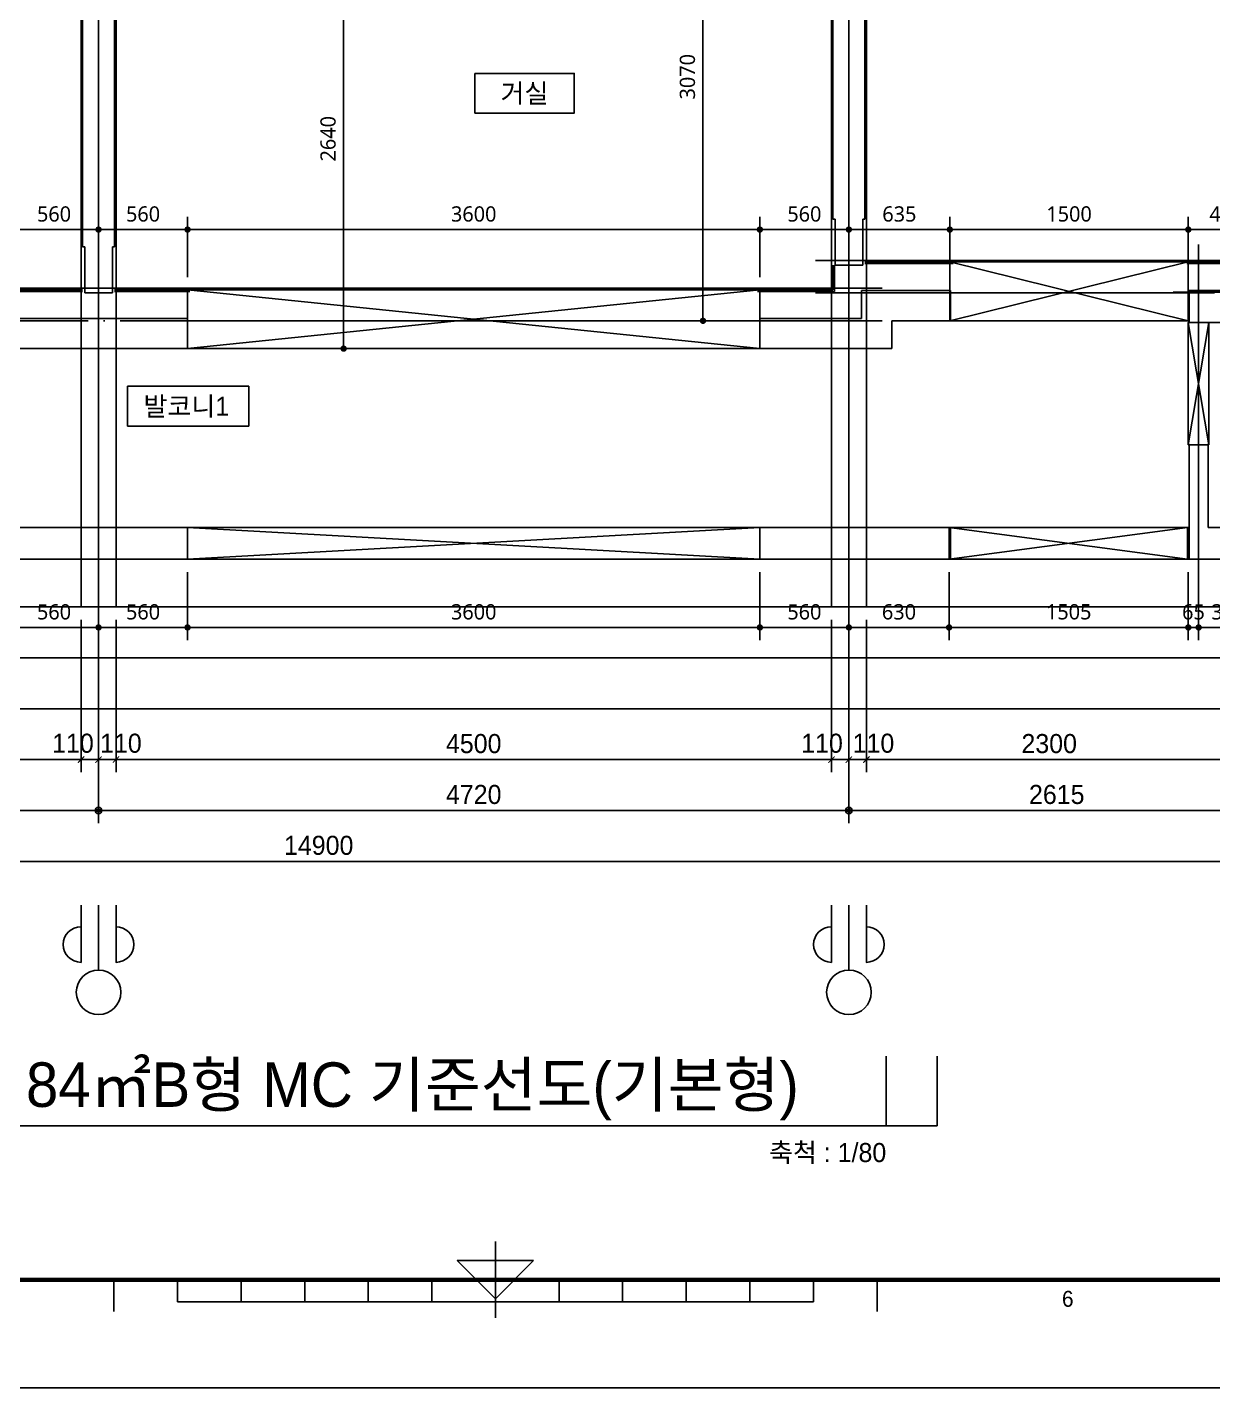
# Model space of a CAD drawing. Header units: millimetres. Extents: x 0 to 92204, y -190080 to 23760.
# Drawn here: x 13895 to 21352, y -71280 to -62722 of the extents above; entities that cross this region are included whole.
import ezdxf
from ezdxf.enums import TextEntityAlignment as Align

# ---------------------------------------------------------------- set-up
doc = ezdxf.new("R2010")
doc.units = ezdxf.units.MM
doc.header["$LTSCALE"] = 100
doc.linetypes.add('AUDIT_D_220706163347-0', pattern=[0])
doc.linetypes.add('CEN', pattern=[62, 60, -1, 0, -1])
doc.layers.get('defpoints').update_dxf_attribs({"color": 139})
for name, color, linetype in [('A-치수', 7, 'AUDIT_D_220706163347-0'), ('AA-BORD-FORM', 7, 'Continuous'), ('AA-BORD-TEXT', 3, 'Continuous'), ('AA-XXXX-DIMS', 7, 'Continuous'), ('AA-XXXX-SYMB', 7, 'Continuous'), ('AA-XXXX-TEXT', 3, 'Continuous'), ('CEN_CON', 1, 'CEN'), ('CEN_WALL', 12, 'CEN'), ('CONC', 2, 'Continuous'), ('DIM', 7, 'AUDIT_D_220706163347-0'), ('ELE3_CON', 7, 'Continuous'), ('MC', 135, 'Continuous'), ('WAL', 3, 'Continuous'), ('WAL_DRY', 7, 'Continuous'), ('실명', 3, 'AUDIT_D_220706163347-0'), ('실명박스', 7, 'AUDIT_D_220706163347-0'), ('창호-open', 4, 'Continuous')]:
    doc.layers.add(name, color=color, linetype=linetype)
doc.layers.add('Defpoint', color=135, linetype='Continuous', plot=False)
doc.styles.add('HAUD01', font='Dotum.ttf')
doc.styles.add('맑은 고딕', font='malgun.ttf')
doc.styles.add('맑은고딕', font='malgun.ttf', dxfattribs={"width": 0.9})
doc.dimstyles.new('DIM_40', dxfattribs={"dimscale": 40, "dimtxt": 3, "dimasz": 1, "dimexe": 2, "dimexo": 2, "dimgap": 1, "dimtad": 1, "dimdec": 0, "dimzin": 0, "dimdsep": 46, "dimtxsty": '맑은고딕', "dimblk1": 'DIMDOT', "dimblk2": 'DIMDOT', "dimsah": 1, "dimcen": 0.09, "dimdle": 2, "dimclrd": 7, "dimclre": 7, "dimclrt": 3, "dimadec": 0, "dimazin": 0, "dimtfac": 1, "dimtdec": 0, "dimtix": 1, "dimtmove": 2, "dimatfit": 3, "dimldrblk": 'DIMDOT', "dimfxl": 2, "dimtolj": 1, "dimtzin": 0, "dimarcsym": 0})
doc.dimstyles.new('MCDIM_40', dxfattribs={"dimscale": 40, "dimtxt": 3, "dimasz": 1, "dimexe": 2, "dimexo": 2, "dimgap": 1, "dimtad": 1, "dimdec": 0, "dimzin": 0, "dimdsep": 46, "dimtxsty": '맑은고딕', "dimblk1": 'ARCHTICK', "dimblk2": 'ARCHTICK', "dimsah": 1, "dimcen": 0.09, "dimdle": 2, "dimclrd": 7, "dimclre": 7, "dimclrt": 3, "dimadec": 0, "dimazin": 0, "dimtfac": 1, "dimtdec": 0, "dimtix": 1, "dimtmove": 2, "dimatfit": 3, "dimldrblk": 'ARCHTICK', "dimfxl": 1, "dimtolj": 1, "dimtzin": 0, "dimarcsym": 0})
doc.dimstyles.new('NDIM40-in', dxfattribs={"dimscale": 40, "dimtxt": 2.4, "dimasz": 1, "dimexe": 2, "dimexo": 2, "dimgap": 1.2, "dimtad": 1, "dimdec": 0, "dimrnd": 0.25, "dimzin": 0, "dimdsep": 46, "dimtxsty": '맑은 고딕', "dimblk": 'DOT', "dimcen": 5, "dimclrd": 256, "dimclre": 256, "dimclrt": 3, "dimadec": 0, "dimazin": 0, "dimtfac": 1, "dimtdec": 0, "dimtix": 1, "dimtmove": 2, "dimatfit": 1, "dimldrblk": 'DIMDOT', "dimfxl": 0, "dimtolj": 1, "dimtzin": 0, "dimarcsym": 0})

# ---------------------------------------------------------------- blocks, each defined once
blk = doc.blocks.new('U-84B(기본)', base_point=(204212.1, -50484.6))
at = {"layer": 'CEN_CON'}
for p, q in [((214997.1, -50784.6), (214997.1, -41656.2)), ((210277.1, -50784.6), (210277.1, -46359.6)), ((217037.1, -48804.6), (219712.1, -48804.6)), ((204212.1, -50484.6), (219712.1, -50484.6))]:
    blk.add_line(p, q, dxfattribs=at)
at = {"layer": 'CEN_WALL'}
for p, q in [((217197.1, -48504.6), (217197.1, -50784.6)), ((214787.1, -48809.6), (217297.1, -48809.6)), ((204212.1, -48984.6), (215207.1, -48984.6))]:
    blk.add_line(p, q, dxfattribs=at)
at = {"layer": 'CONC'}
for p, q in [((214897.1, -48344.6), (214897.1, -45944.6)), ((215097.1, -48344.6), (215097.1, -45944.6)), ((210177.1, -48519.6), (210177.1, -46469.6)), ((210377.1, -48519.6), (210377.1, -46469.6)), ((214910.1, -48344.6), (214897.1, -48344.6)), ((214910.1, -48344.6), (214910.1, -48634.6)), ((215084.1, -48344.6), (215084.1, -48634.6)), ((215084.1, -48344.6), (215097.1, -48344.6)), ((210190.1, -48519.6), (210177.1, -48519.6)), ((210190.1, -48519.6), (210190.1, -48809.6)), ((210364.1, -48519.6), (210364.1, -48809.6)), ((210364.1, -48519.6), (210377.1, -48519.6)), ((215084.1, -48634.6), (214910.1, -48634.6)), ((210364.1, -48809.6), (210190.1, -48809.6)), ((217137.1, -48794.6), (218912.1, -48794.6)), ((217137.1, -48794.6), (217137.1, -48994.6)), ((217137.1, -48994.6), (218912.1, -48994.6)), ((217137.1, -49764.6), (217137.1, -50484.6)), ((217257.1, -49764.6), (217137.1, -49764.6)), ((217257.1, -49764.6), (217257.1, -50284.6)), ((209717.1, -50284.6), (210837.1, -50284.6)), ((210837.1, -50284.6), (210837.1, -50484.6)), ((214437.1, -50284.6), (215637.1, -50284.6)), ((214437.1, -50284.6), (214437.1, -50484.6)), ((215637.1, -50284.6), (215637.1, -50484.6)), ((217257.1, -50284.6), (217572.1, -50284.6)), ((209717.1, -50484.6), (210837.1, -50484.6)), ((214437.1, -50484.6), (215637.1, -50484.6)), ((217137.1, -50484.6), (217572.1, -50484.6))]:
    blk.add_line(p, q, dxfattribs=at)
at = {"layer": 'ELE3_CON'}
for p, q in [((214437.1, -50284.6), (210837.1, -50284.6)), ((215637.1, -50284.6), (217137.1, -50284.6))]:
    blk.add_line(p, q, dxfattribs=at)
at = {"layer": 'MC'}
for p, q in [((214887.1, -50784.6), (214887.1, -44684.6)), ((215107.1, -50784.6), (215107.1, -44684.6)), ((210167.1, -50784.6), (210167.1, -46359.6)), ((210387.1, -50784.6), (210387.1, -46359.6)), ((214787.1, -48604.6), (219712.1, -48604.6)), ((204212.1, -48779.6), (215207.1, -48779.6))]:
    blk.add_line(p, q, dxfattribs=at)
at = {"layer": 'WAL'}
for p, q in [((215077.1, -48794.6), (215637.1, -48794.6)), ((215077.1, -48969.6), (215077.1, -48794.6)), ((215637.1, -48794.6), (215637.1, -48984.6)), ((209717.1, -48969.6), (210837.1, -48969.6)), ((210837.1, -48969.6), (210837.1, -49159.6)), ((214437.1, -48969.6), (215077.1, -48969.6)), ((214437.1, -48969.6), (214437.1, -49159.6)), ((215267.1, -48984.6), (215637.1, -48984.6)), ((215267.1, -49159.6), (215267.1, -48984.6)), ((209717.1, -49159.6), (210837.1, -49159.6)), ((214437.1, -49159.6), (215267.1, -49159.6))]:
    blk.add_line(p, q, dxfattribs=at)
at = {"layer": 'WAL_DRY'}
for p, q in [((214897.1, -48789.6), (214897.1, -48634.6)), ((214907.1, -48799.6), (214907.1, -48634.6)), ((215097.1, -48614.6), (215652.1, -48614.6)), ((215097.1, -48624.6), (215652.1, -48624.6)), ((217122.1, -48614.6), (217417.1, -48614.6)), ((217122.1, -48624.6), (217427.1, -48624.6)), ((209702.1, -48789.6), (210177.1, -48789.6)), ((209702.1, -48799.6), (210177.1, -48799.6)), ((210377.1, -48789.6), (210852.1, -48789.6)), ((210377.1, -48799.6), (210852.1, -48799.6)), ((214422.1, -48789.6), (214897.1, -48789.6)), ((214422.1, -48799.6), (214907.1, -48799.6))]:
    blk.add_line(p, q, dxfattribs=at)
blk = doc.blocks.new('중심')
at = {"layer": 'DIM'}
blk.add_line((-350, 0), (0, 0), dxfattribs=at)
blk.add_circle((-470, 0), 120, dxfattribs=at)
blk = doc.blocks.new('DIMDOT')
at = {"layer": 'AA-XXXX-DIMS'}
for p, q in [((-1.5, 0), (1.5, 0)), ((0, -1.5), (0, 1.5))]:
    blk.add_line(p, q, dxfattribs=at)
for radius in [0.5, 0.25]:
    blk.add_circle((0, 0), radius, dxfattribs=at)
blk = doc.blocks.new('*D2776')
at = {"layer": 'defpoints', "color": 0, "transparency": 16777216}
for p in [(8278.2, -90129), (23178.2, -90129), (23178.2, -91729)]:
    blk.add_point(p, dxfattribs=at)
at = {"layer": 'DIM', "color": 7, "lineweight": -2, "transparency": 16777216}
for p, q in [((8278.2, -90209), (8278.2, -91809)), ((23178.2, -90209), (23178.2, -91809)), ((8318.2, -91729), (23138.2, -91729))]:
    blk.add_line(p, q, dxfattribs=at)
at = {"layer": 'DIM', "color": 7, "lineweight": -2, "transparency": 16777216, "xscale": 40, "yscale": 40, "zscale": 40, "rotation": 180}
blk.add_blockref('DIMDOT', (8278.2, -91729), dxfattribs=at)
at = {"layer": 'DIM', "color": 7, "lineweight": -2, "transparency": 16777216, "xscale": 40, "yscale": 40, "zscale": 40}
blk.add_blockref('DIMDOT', (23178.2, -91729), dxfattribs=at)
at = {"layer": 'DIM', "color": 3, "transparency": 16777216, "insert": (15728.2, -91628.9), "char_height": 120, "attachment_point": 5, "style": 'HAUD01'}
blk.add_mtext('\\A1;14900', dxfattribs=at)
blk = doc.blocks.new('*D2778')
at = {"layer": 'defpoints', "color": 0, "transparency": 16777216}
for p in [(11473.2, -90129), (14343.2, -90129), (14343.2, -91409)]:
    blk.add_point(p, dxfattribs=at)
at = {"layer": 'DIM', "color": 7, "lineweight": -2, "transparency": 16777216}
for p, q in [((11473.2, -90209), (11473.2, -91489)), ((14343.2, -90209), (14343.2, -91489)), ((11513.2, -91409), (14303.2, -91409))]:
    blk.add_line(p, q, dxfattribs=at)
at = {"layer": 'DIM', "color": 7, "lineweight": -2, "transparency": 16777216, "xscale": 40, "yscale": 40, "zscale": 40, "rotation": 180}
blk.add_blockref('DIMDOT', (11473.2, -91409), dxfattribs=at)
at = {"layer": 'DIM', "color": 7, "lineweight": -2, "transparency": 16777216, "xscale": 40, "yscale": 40, "zscale": 40}
blk.add_blockref('DIMDOT', (14343.2, -91409), dxfattribs=at)
at = {"layer": 'DIM', "color": 3, "transparency": 16777216, "insert": (12908.2, -91308.9), "char_height": 120, "attachment_point": 5, "style": 'HAUD01'}
blk.add_mtext('\\A1;2870', dxfattribs=at)
blk = doc.blocks.new('*D2779')
at = {"layer": 'defpoints', "color": 0, "transparency": 16777216}
for p in [(14343.2, -90129), (19063.2, -90129), (19063.2, -91409)]:
    blk.add_point(p, dxfattribs=at)
at = {"layer": 'DIM', "color": 7, "lineweight": -2, "transparency": 16777216}
for p, q in [((14343.2, -90209), (14343.2, -91489)), ((19063.2, -90209), (19063.2, -91489)), ((14383.2, -91409), (19023.2, -91409))]:
    blk.add_line(p, q, dxfattribs=at)
at = {"layer": 'DIM', "color": 7, "lineweight": -2, "transparency": 16777216, "xscale": 40, "yscale": 40, "zscale": 40, "rotation": 180}
blk.add_blockref('DIMDOT', (14343.2, -91409), dxfattribs=at)
at = {"layer": 'DIM', "color": 7, "lineweight": -2, "transparency": 16777216, "xscale": 40, "yscale": 40, "zscale": 40}
blk.add_blockref('DIMDOT', (19063.2, -91409), dxfattribs=at)
at = {"layer": 'DIM', "color": 3, "transparency": 16777216, "insert": (16703.2, -91308.9), "char_height": 120, "attachment_point": 5, "style": 'HAUD01'}
blk.add_mtext('\\A1;4720', dxfattribs=at)
blk = doc.blocks.new('*D2780')
at = {"layer": 'defpoints', "color": 0, "transparency": 16777216}
for p in [(19063.2, -90129), (21678.2, -90129), (21678.2, -91409)]:
    blk.add_point(p, dxfattribs=at)
at = {"layer": 'DIM', "color": 7, "lineweight": -2, "transparency": 16777216}
for p, q in [((19063.2, -90209), (19063.2, -91489)), ((21678.2, -90209), (21678.2, -91489)), ((19103.2, -91409), (21638.2, -91409))]:
    blk.add_line(p, q, dxfattribs=at)
at = {"layer": 'DIM', "color": 7, "lineweight": -2, "transparency": 16777216, "xscale": 40, "yscale": 40, "zscale": 40, "rotation": 180}
blk.add_blockref('DIMDOT', (19063.2, -91409), dxfattribs=at)
at = {"layer": 'DIM', "color": 7, "lineweight": -2, "transparency": 16777216, "xscale": 40, "yscale": 40, "zscale": 40}
blk.add_blockref('DIMDOT', (21678.2, -91409), dxfattribs=at)
at = {"layer": 'DIM', "color": 3, "transparency": 16777216, "insert": (20370.7, -91308.9), "char_height": 120, "attachment_point": 5, "style": 'HAUD01'}
blk.add_mtext('\\A1;2615', dxfattribs=at)
blk = doc.blocks.new('_ArchTick')
at = {"color": 0, "linetype": 'ByBlock', "const_width": 0.15}
blk.add_lwpolyline([(-0.5, -0.5), (0.5, 0.5)], dxfattribs=at)
blk = doc.blocks.new('*D2785')
at = {"layer": 'defpoints', "color": 0, "transparency": 16777216}
for p in [(11533.2, -90129), (14233.2, -90129), (14233.2, -91089)]:
    blk.add_point(p, dxfattribs=at)
at = {"layer": 'DIM', "color": 7, "lineweight": -2, "transparency": 16777216}
for p, q in [((11533.2, -90209), (11533.2, -91169)), ((14233.2, -90209), (14233.2, -91169)), ((11453.2, -91089), (14313.2, -91089))]:
    blk.add_line(p, q, dxfattribs=at)
at = {"layer": 'DIM', "color": 7, "lineweight": -2, "transparency": 16777216, "xscale": 40, "yscale": 40, "zscale": 40, "rotation": 180}
blk.add_blockref('_ArchTick', (11533.2, -91089), dxfattribs=at)
at = {"layer": 'DIM', "color": 7, "lineweight": -2, "transparency": 16777216, "xscale": 40, "yscale": 40, "zscale": 40}
blk.add_blockref('_ArchTick', (14233.2, -91089), dxfattribs=at)
at = {"layer": 'DIM', "color": 3, "transparency": 16777216, "insert": (12883.2, -90988.9), "char_height": 120, "attachment_point": 5, "style": 'HAUD01'}
blk.add_mtext('\\A1;2700', dxfattribs=at)
blk = doc.blocks.new('*D2786')
at = {"layer": 'defpoints', "color": 0, "transparency": 16777216}
for p in [(14233.2, -90129), (14343.2, -90129), (14343.2, -91089)]:
    blk.add_point(p, dxfattribs=at)
at = {"layer": 'DIM', "color": 7, "lineweight": -2, "transparency": 16777216}
for p, q in [((14233.2, -90209), (14233.2, -91169)), ((14343.2, -90209), (14343.2, -91169)), ((14153.2, -91089), (14423.2, -91089))]:
    blk.add_line(p, q, dxfattribs=at)
at = {"layer": 'DIM', "color": 7, "lineweight": -2, "transparency": 16777216, "xscale": 40, "yscale": 40, "zscale": 40, "rotation": 180}
blk.add_blockref('_ArchTick', (14233.2, -91089), dxfattribs=at)
at = {"layer": 'DIM', "color": 7, "lineweight": -2, "transparency": 16777216, "xscale": 40, "yscale": 40, "zscale": 40}
blk.add_blockref('_ArchTick', (14343.2, -91089), dxfattribs=at)
at = {"layer": 'DIM', "color": 3, "transparency": 16777216, "insert": (14182.3, -90986.7), "char_height": 120, "attachment_point": 5, "style": 'HAUD01'}
blk.add_mtext('\\A1;110', dxfattribs=at)
blk = doc.blocks.new('*D2787')
at = {"layer": 'defpoints', "color": 0, "transparency": 16777216}
for p in [(14343.2, -90129), (14453.2, -90129), (14453.2, -91089)]:
    blk.add_point(p, dxfattribs=at)
at = {"layer": 'DIM', "color": 7, "lineweight": -2, "transparency": 16777216}
for p, q in [((14343.2, -90209), (14343.2, -91169)), ((14453.2, -90209), (14453.2, -91169)), ((14263.2, -91089), (14533.2, -91089))]:
    blk.add_line(p, q, dxfattribs=at)
at = {"layer": 'DIM', "color": 7, "lineweight": -2, "transparency": 16777216, "xscale": 40, "yscale": 40, "zscale": 40, "rotation": 180}
blk.add_blockref('_ArchTick', (14343.2, -91089), dxfattribs=at)
at = {"layer": 'DIM', "color": 7, "lineweight": -2, "transparency": 16777216, "xscale": 40, "yscale": 40, "zscale": 40}
blk.add_blockref('_ArchTick', (14453.2, -91089), dxfattribs=at)
at = {"layer": 'DIM', "color": 3, "transparency": 16777216, "insert": (14483.9, -90986.7), "char_height": 120, "attachment_point": 5, "style": 'HAUD01'}
blk.add_mtext('\\A1;110', dxfattribs=at)
blk = doc.blocks.new('*D2788')
at = {"layer": 'defpoints', "color": 0, "transparency": 16777216}
for p in [(14453.2, -90129), (18953.2, -90129), (18953.2, -91089)]:
    blk.add_point(p, dxfattribs=at)
at = {"layer": 'DIM', "color": 7, "lineweight": -2, "transparency": 16777216}
for p, q in [((14453.2, -90209), (14453.2, -91169)), ((18953.2, -90209), (18953.2, -91169)), ((14373.2, -91089), (19033.2, -91089))]:
    blk.add_line(p, q, dxfattribs=at)
at = {"layer": 'DIM', "color": 7, "lineweight": -2, "transparency": 16777216, "xscale": 40, "yscale": 40, "zscale": 40, "rotation": 180}
blk.add_blockref('_ArchTick', (14453.2, -91089), dxfattribs=at)
at = {"layer": 'DIM', "color": 7, "lineweight": -2, "transparency": 16777216, "xscale": 40, "yscale": 40, "zscale": 40}
blk.add_blockref('_ArchTick', (18953.2, -91089), dxfattribs=at)
at = {"layer": 'DIM', "color": 3, "transparency": 16777216, "insert": (16703.2, -90988.9), "char_height": 120, "attachment_point": 5, "style": 'HAUD01'}
blk.add_mtext('\\A1;4500', dxfattribs=at)
blk = doc.blocks.new('*D2789')
at = {"layer": 'defpoints', "color": 0, "transparency": 16777216}
for p in [(18953.2, -90129), (19063.2, -90129), (19063.2, -91089)]:
    blk.add_point(p, dxfattribs=at)
at = {"layer": 'DIM', "color": 7, "lineweight": -2, "transparency": 16777216}
for p, q in [((18953.2, -90209), (18953.2, -91169)), ((19063.2, -90209), (19063.2, -91169)), ((18873.2, -91089), (19143.2, -91089))]:
    blk.add_line(p, q, dxfattribs=at)
at = {"layer": 'DIM', "color": 7, "lineweight": -2, "transparency": 16777216, "xscale": 40, "yscale": 40, "zscale": 40, "rotation": 180}
blk.add_blockref('_ArchTick', (18953.2, -91089), dxfattribs=at)
at = {"layer": 'DIM', "color": 7, "lineweight": -2, "transparency": 16777216, "xscale": 40, "yscale": 40, "zscale": 40}
blk.add_blockref('_ArchTick', (19063.2, -91089), dxfattribs=at)
at = {"layer": 'DIM', "color": 3, "transparency": 16777216, "insert": (18894.2, -90986.7), "char_height": 120, "attachment_point": 5, "style": 'HAUD01'}
blk.add_mtext('\\A1;110', dxfattribs=at)
blk = doc.blocks.new('*D2790')
at = {"layer": 'defpoints', "color": 0, "transparency": 16777216}
for p in [(19063.2, -90129), (19173.2, -90129), (19173.2, -91089)]:
    blk.add_point(p, dxfattribs=at)
at = {"layer": 'DIM', "color": 7, "lineweight": -2, "transparency": 16777216}
for p, q in [((19063.2, -90209), (19063.2, -91169)), ((19173.2, -90209), (19173.2, -91169)), ((18983.2, -91089), (19253.2, -91089))]:
    blk.add_line(p, q, dxfattribs=at)
at = {"layer": 'DIM', "color": 7, "lineweight": -2, "transparency": 16777216, "xscale": 40, "yscale": 40, "zscale": 40, "rotation": 180}
blk.add_blockref('_ArchTick', (19063.2, -91089), dxfattribs=at)
at = {"layer": 'DIM', "color": 7, "lineweight": -2, "transparency": 16777216, "xscale": 40, "yscale": 40, "zscale": 40}
blk.add_blockref('_ArchTick', (19173.2, -91089), dxfattribs=at)
at = {"layer": 'DIM', "color": 3, "transparency": 16777216, "insert": (19217.7, -90986.7), "char_height": 120, "attachment_point": 5, "style": 'HAUD01'}
blk.add_mtext('\\A1;110', dxfattribs=at)
blk = doc.blocks.new('*D2791')
at = {"layer": 'defpoints', "color": 0, "transparency": 16777216}
for p in [(19173.2, -90129), (21473.2, -90129), (21473.2, -91089)]:
    blk.add_point(p, dxfattribs=at)
at = {"layer": 'DIM', "color": 7, "lineweight": -2, "transparency": 16777216}
for p, q in [((19173.2, -90209), (19173.2, -91169)), ((21473.2, -90209), (21473.2, -91169)), ((19093.2, -91089), (21553.2, -91089))]:
    blk.add_line(p, q, dxfattribs=at)
at = {"layer": 'DIM', "color": 7, "lineweight": -2, "transparency": 16777216, "xscale": 40, "yscale": 40, "zscale": 40, "rotation": 180}
blk.add_blockref('_ArchTick', (19173.2, -91089), dxfattribs=at)
at = {"layer": 'DIM', "color": 7, "lineweight": -2, "transparency": 16777216, "xscale": 40, "yscale": 40, "zscale": 40}
blk.add_blockref('_ArchTick', (21473.2, -91089), dxfattribs=at)
at = {"layer": 'DIM', "color": 3, "transparency": 16777216, "insert": (20323.2, -90988.9), "char_height": 120, "attachment_point": 5, "style": 'HAUD01'}
blk.add_mtext('\\A1;2300', dxfattribs=at)
blk = doc.blocks.new('XR-FORM 청주월명')
at = {"layer": 'AA-BORD-FORM', "color": 2}
for p, q in [((421, 23), (421, 11)), ((361, 17), (361, 12)), ((371, 17), (371, 13.5)), ((381, 17), (381, 13.5)), ((391, 17), (391, 13.5)), ((401, 17), (401, 13.5)), ((411, 17), (411, 13.5)), ((431, 17), (431, 13.5)), ((441, 17), (441, 13.5)), ((451, 17), (451, 13.5)), ((461, 17), (461, 13.5)), ((471, 17), (471, 13.5)), ((481, 17), (481, 12)), ((371, 13.5), (471, 13.5))]:
    blk.add_line(p, q, dxfattribs=at)
at = {"layer": 'AA-BORD-FORM', "color": 1}
blk.add_lwpolyline([(0, 0), (841, 0), (841, 594), (0, 594)], close=True, dxfattribs=at)
at = {"layer": 'AA-BORD-FORM', "color": 2, "const_width": 0.682}
blk.add_lwpolyline([(21, 17), (21, 577), (821, 577), (821, 17)], close=True, dxfattribs=at)
at = {"layer": 'AA-BORD-FORM', "color": 2}
blk.add_lwpolyline([(427, 20), (421, 14), (415, 20)], close=True, dxfattribs=at)
at = {"layer": 'AA-BORD-TEXT', "color": 7, "style": 'HAUD01'}
blk.add_text('6', height=2.5, dxfattribs=at).set_placement((511, 13.99), align=Align.MIDDLE_CENTER)
blk = doc.blocks.new('_Dot')
at = {"color": 0, "linetype": 'ByBlock', "lineweight": -2}
blk.add_line((-0.5, 0), (-1, 0), dxfattribs=at)
at = {"color": 0, "linetype": 'ByBlock', "const_width": 0.5}
blk.add_lwpolyline([(-0.25, 0, 1), (0.25, 0, 1)], format="xyb", close=True, dxfattribs=at)
blk = doc.blocks.new('*D628')
at = {"layer": 'defpoints', "color": 0, "transparency": 16777216}
for p in [(13783.2, -66069), (14343.2, -66069), (14343.2, -66497.8)]:
    blk.add_point(p, dxfattribs=at)
at = {"layer": 'DIM', "lineweight": -2, "transparency": 16777216}
for p, q in [((13783.2, -66149), (13783.2, -66577.8)), ((14343.2, -66149), (14343.2, -66577.8)), ((13823.2, -66497.8), (14303.2, -66497.8))]:
    blk.add_line(p, q, dxfattribs=at)
at = {"layer": 'DIM', "lineweight": -2, "transparency": 16777216, "xscale": 40, "yscale": 40, "zscale": 40, "rotation": 180}
blk.add_blockref('_Dot', (13783.2, -66497.8), dxfattribs=at)
at = {"layer": 'DIM', "lineweight": -2, "transparency": 16777216, "xscale": 40, "yscale": 40, "zscale": 40}
blk.add_blockref('_Dot', (14343.2, -66497.8), dxfattribs=at)
at = {"layer": 'DIM', "color": 3, "transparency": 16777216, "insert": (14063.2, -66400.2), "char_height": 96, "attachment_point": 5, "style": '맑은 고딕'}
blk.add_mtext('\\A1;560', dxfattribs=at)
blk = doc.blocks.new('*D629')
at = {"layer": 'defpoints', "color": 0, "transparency": 16777216}
for p in [(14343.2, -66069), (14903.2, -66069), (14903.2, -66497.8)]:
    blk.add_point(p, dxfattribs=at)
at = {"layer": 'DIM', "lineweight": -2, "transparency": 16777216}
for p, q in [((14343.2, -66149), (14343.2, -66577.8)), ((14903.2, -66149), (14903.2, -66577.8)), ((14383.2, -66497.8), (14863.2, -66497.8))]:
    blk.add_line(p, q, dxfattribs=at)
at = {"layer": 'DIM', "lineweight": -2, "transparency": 16777216, "xscale": 40, "yscale": 40, "zscale": 40, "rotation": 180}
blk.add_blockref('_Dot', (14343.2, -66497.8), dxfattribs=at)
at = {"layer": 'DIM', "lineweight": -2, "transparency": 16777216, "xscale": 40, "yscale": 40, "zscale": 40}
blk.add_blockref('_Dot', (14903.2, -66497.8), dxfattribs=at)
at = {"layer": 'DIM', "color": 3, "transparency": 16777216, "insert": (14623.2, -66400.2), "char_height": 96, "attachment_point": 5, "style": '맑은 고딕'}
blk.add_mtext('\\A1;560', dxfattribs=at)
blk = doc.blocks.new('*D630')
at = {"layer": 'defpoints', "color": 0, "transparency": 16777216}
for p in [(14903.2, -66069), (18503.2, -66069), (18503.2, -66497.8)]:
    blk.add_point(p, dxfattribs=at)
at = {"layer": 'DIM', "lineweight": -2, "transparency": 16777216}
for p, q in [((14903.2, -66149), (14903.2, -66577.8)), ((18503.2, -66149), (18503.2, -66577.8)), ((14943.2, -66497.8), (18463.2, -66497.8))]:
    blk.add_line(p, q, dxfattribs=at)
at = {"layer": 'DIM', "lineweight": -2, "transparency": 16777216, "xscale": 40, "yscale": 40, "zscale": 40, "rotation": 180}
blk.add_blockref('_Dot', (14903.2, -66497.8), dxfattribs=at)
at = {"layer": 'DIM', "lineweight": -2, "transparency": 16777216, "xscale": 40, "yscale": 40, "zscale": 40}
blk.add_blockref('_Dot', (18503.2, -66497.8), dxfattribs=at)
at = {"layer": 'DIM', "color": 3, "transparency": 16777216, "insert": (16703.2, -66400.2), "char_height": 96, "attachment_point": 5, "style": '맑은 고딕'}
blk.add_mtext('\\A1;3600', dxfattribs=at)
blk = doc.blocks.new('*D631')
at = {"layer": 'defpoints', "color": 0, "transparency": 16777216}
for p in [(18503.2, -66069), (19063.2, -66069), (19063.2, -66497.8)]:
    blk.add_point(p, dxfattribs=at)
at = {"layer": 'DIM', "lineweight": -2, "transparency": 16777216}
for p, q in [((18503.2, -66149), (18503.2, -66577.8)), ((19063.2, -66149), (19063.2, -66577.8)), ((18543.2, -66497.8), (19023.2, -66497.8))]:
    blk.add_line(p, q, dxfattribs=at)
at = {"layer": 'DIM', "lineweight": -2, "transparency": 16777216, "xscale": 40, "yscale": 40, "zscale": 40, "rotation": 180}
blk.add_blockref('_Dot', (18503.2, -66497.8), dxfattribs=at)
at = {"layer": 'DIM', "lineweight": -2, "transparency": 16777216, "xscale": 40, "yscale": 40, "zscale": 40}
blk.add_blockref('_Dot', (19063.2, -66497.8), dxfattribs=at)
at = {"layer": 'DIM', "color": 3, "transparency": 16777216, "insert": (18783.2, -66400.2), "char_height": 96, "attachment_point": 5, "style": '맑은 고딕'}
blk.add_mtext('\\A1;560', dxfattribs=at)
blk = doc.blocks.new('*D632')
at = {"layer": 'defpoints', "color": 0, "transparency": 16777216}
for p in [(19063.2, -66069), (19693.3, -66069), (19693.3, -66497.8)]:
    blk.add_point(p, dxfattribs=at)
at = {"layer": 'DIM', "lineweight": -2, "transparency": 16777216}
for p, q in [((19063.2, -66149), (19063.2, -66577.8)), ((19693.3, -66149), (19693.3, -66577.8)), ((19103.2, -66497.8), (19653.3, -66497.8))]:
    blk.add_line(p, q, dxfattribs=at)
at = {"layer": 'DIM', "lineweight": -2, "transparency": 16777216, "xscale": 40, "yscale": 40, "zscale": 40, "rotation": 180}
blk.add_blockref('_Dot', (19063.2, -66497.8), dxfattribs=at)
at = {"layer": 'DIM', "lineweight": -2, "transparency": 16777216, "xscale": 40, "yscale": 40, "zscale": 40}
blk.add_blockref('_Dot', (19693.3, -66497.8), dxfattribs=at)
at = {"layer": 'DIM', "color": 3, "transparency": 16777216, "insert": (19378.3, -66400.2), "char_height": 96, "attachment_point": 5, "style": '맑은 고딕'}
blk.add_mtext('\\A1;630', dxfattribs=at)
blk = doc.blocks.new('*D633')
at = {"layer": 'defpoints', "color": 0, "transparency": 16777216}
for p in [(19693.3, -66069), (21198.2, -66069), (21198.2, -66497.8)]:
    blk.add_point(p, dxfattribs=at)
at = {"layer": 'DIM', "lineweight": -2, "transparency": 16777216}
for p, q in [((19693.3, -66149), (19693.3, -66577.8)), ((21198.2, -66149), (21198.2, -66577.8)), ((19733.3, -66497.8), (21158.2, -66497.8))]:
    blk.add_line(p, q, dxfattribs=at)
at = {"layer": 'DIM', "lineweight": -2, "transparency": 16777216, "xscale": 40, "yscale": 40, "zscale": 40, "rotation": 180}
blk.add_blockref('_Dot', (19693.3, -66497.8), dxfattribs=at)
at = {"layer": 'DIM', "lineweight": -2, "transparency": 16777216, "xscale": 40, "yscale": 40, "zscale": 40}
blk.add_blockref('_Dot', (21198.2, -66497.8), dxfattribs=at)
at = {"layer": 'DIM', "color": 3, "transparency": 16777216, "insert": (20445.8, -66399.9), "char_height": 96, "attachment_point": 5, "style": '맑은 고딕'}
blk.add_mtext('\\A1;1505', dxfattribs=at)
blk = doc.blocks.new('*D634')
at = {"layer": 'defpoints', "color": 0, "transparency": 16777216}
for p in [(21198.2, -66069), (21263.2, -66069), (21263.2, -66497.8)]:
    blk.add_point(p, dxfattribs=at)
at = {"layer": 'DIM', "lineweight": -2, "transparency": 16777216}
for p, q in [((21198.2, -66149), (21198.2, -66577.8)), ((21263.2, -66149), (21263.2, -66577.8)), ((21158.2, -66497.8), (21118.2, -66497.8)), ((21198.2, -66497.8), (21263.2, -66497.8)), ((21303.2, -66497.8), (21343.2, -66497.8))]:
    blk.add_line(p, q, dxfattribs=at)
at = {"layer": 'DIM', "lineweight": -2, "transparency": 16777216, "xscale": 40, "yscale": 40, "zscale": 40}
blk.add_blockref('_Dot', (21198.2, -66497.8), dxfattribs=at)
at = {"layer": 'DIM', "lineweight": -2, "transparency": 16777216, "xscale": 40, "yscale": 40, "zscale": 40, "rotation": 180}
blk.add_blockref('_Dot', (21263.2, -66497.8), dxfattribs=at)
at = {"layer": 'DIM', "color": 3, "transparency": 16777216, "insert": (21230.7, -66400.2), "char_height": 96, "attachment_point": 5, "style": '맑은 고딕'}
blk.add_mtext('\\A1;65', dxfattribs=at)
blk = doc.blocks.new('*D635')
at = {"layer": 'defpoints', "color": 0, "transparency": 16777216}
for p in [(21263.2, -66069), (21638.2, -66069), (21638.2, -66497.8)]:
    blk.add_point(p, dxfattribs=at)
at = {"layer": 'DIM', "lineweight": -2, "transparency": 16777216}
for p, q in [((21263.2, -66149), (21263.2, -66577.8)), ((21638.2, -66149), (21638.2, -66577.8)), ((21303.2, -66497.8), (21598.2, -66497.8))]:
    blk.add_line(p, q, dxfattribs=at)
at = {"layer": 'DIM', "lineweight": -2, "transparency": 16777216, "xscale": 40, "yscale": 40, "zscale": 40, "rotation": 180}
blk.add_blockref('_Dot', (21263.2, -66497.8), dxfattribs=at)
at = {"layer": 'DIM', "lineweight": -2, "transparency": 16777216, "xscale": 40, "yscale": 40, "zscale": 40}
blk.add_blockref('_Dot', (21638.2, -66497.8), dxfattribs=at)
at = {"layer": 'DIM', "color": 3, "transparency": 16777216, "insert": (21450.7, -66400.2), "char_height": 96, "attachment_point": 5, "style": '맑은 고딕'}
blk.add_mtext('\\A1;375', dxfattribs=at)
blk = doc.blocks.new('*D643')
at = {"layer": 'defpoints', "color": 0, "transparency": 16777216}
for p in [(14343.2, -63995.3), (13783.2, -64374), (14343.2, -64374)]:
    blk.add_point(p, dxfattribs=at)
at = {"layer": 'DIM', "lineweight": -2, "transparency": 16777216}
for p, q in [((13783.2, -64294), (13783.2, -63915.3)), ((14343.2, -64294), (14343.2, -63915.3)), ((13823.2, -63995.3), (14303.2, -63995.3))]:
    blk.add_line(p, q, dxfattribs=at)
at = {"layer": 'DIM', "lineweight": -2, "transparency": 16777216, "xscale": 40, "yscale": 40, "zscale": 40, "rotation": 180}
blk.add_blockref('_Dot', (13783.2, -63995.3), dxfattribs=at)
at = {"layer": 'DIM', "lineweight": -2, "transparency": 16777216, "xscale": 40, "yscale": 40, "zscale": 40}
blk.add_blockref('_Dot', (14343.2, -63995.3), dxfattribs=at)
at = {"layer": 'DIM', "color": 3, "transparency": 16777216, "insert": (14063.2, -63897.7), "char_height": 96, "attachment_point": 5, "style": '맑은 고딕'}
blk.add_mtext('\\A1;560', dxfattribs=at)
blk = doc.blocks.new('*D644')
at = {"layer": 'defpoints', "color": 0, "transparency": 16777216}
for p in [(14903.2, -63995.3), (14343.2, -64374), (14903.2, -64374)]:
    blk.add_point(p, dxfattribs=at)
at = {"layer": 'DIM', "lineweight": -2, "transparency": 16777216}
for p, q in [((14343.2, -64294), (14343.2, -63915.3)), ((14903.2, -64294), (14903.2, -63915.3)), ((14383.2, -63995.3), (14863.2, -63995.3))]:
    blk.add_line(p, q, dxfattribs=at)
at = {"layer": 'DIM', "lineweight": -2, "transparency": 16777216, "xscale": 40, "yscale": 40, "zscale": 40, "rotation": 180}
blk.add_blockref('_Dot', (14343.2, -63995.3), dxfattribs=at)
at = {"layer": 'DIM', "lineweight": -2, "transparency": 16777216, "xscale": 40, "yscale": 40, "zscale": 40}
blk.add_blockref('_Dot', (14903.2, -63995.3), dxfattribs=at)
at = {"layer": 'DIM', "color": 3, "transparency": 16777216, "insert": (14623.2, -63897.7), "char_height": 96, "attachment_point": 5, "style": '맑은 고딕'}
blk.add_mtext('\\A1;560', dxfattribs=at)
blk = doc.blocks.new('*D645')
at = {"layer": 'defpoints', "color": 0, "transparency": 16777216}
for p in [(18503.2, -63995.3), (14903.2, -64374), (18503.2, -64374)]:
    blk.add_point(p, dxfattribs=at)
at = {"layer": 'DIM', "lineweight": -2, "transparency": 16777216}
for p, q in [((14903.2, -64294), (14903.2, -63915.3)), ((18503.2, -64294), (18503.2, -63915.3)), ((14943.2, -63995.3), (18463.2, -63995.3))]:
    blk.add_line(p, q, dxfattribs=at)
at = {"layer": 'DIM', "lineweight": -2, "transparency": 16777216, "xscale": 40, "yscale": 40, "zscale": 40, "rotation": 180}
blk.add_blockref('_Dot', (14903.2, -63995.3), dxfattribs=at)
at = {"layer": 'DIM', "lineweight": -2, "transparency": 16777216, "xscale": 40, "yscale": 40, "zscale": 40}
blk.add_blockref('_Dot', (18503.2, -63995.3), dxfattribs=at)
at = {"layer": 'DIM', "color": 3, "transparency": 16777216, "insert": (16703.2, -63897.7), "char_height": 96, "attachment_point": 5, "style": '맑은 고딕'}
blk.add_mtext('\\A1;3600', dxfattribs=at)
blk = doc.blocks.new('*D646')
at = {"layer": 'defpoints', "color": 0, "transparency": 16777216}
for p in [(19063.2, -63995.3), (18503.2, -64374), (19063.2, -64394)]:
    blk.add_point(p, dxfattribs=at)
at = {"layer": 'DIM', "lineweight": -2, "transparency": 16777216}
for p, q in [((18503.2, -64294), (18503.2, -63915.3)), ((19063.2, -64314), (19063.2, -63915.3)), ((18543.2, -63995.3), (19023.2, -63995.3))]:
    blk.add_line(p, q, dxfattribs=at)
at = {"layer": 'DIM', "lineweight": -2, "transparency": 16777216, "xscale": 40, "yscale": 40, "zscale": 40, "rotation": 180}
blk.add_blockref('_Dot', (18503.2, -63995.3), dxfattribs=at)
at = {"layer": 'DIM', "lineweight": -2, "transparency": 16777216, "xscale": 40, "yscale": 40, "zscale": 40}
blk.add_blockref('_Dot', (19063.2, -63995.3), dxfattribs=at)
at = {"layer": 'DIM', "color": 3, "transparency": 16777216, "insert": (18783.2, -63897.7), "char_height": 96, "attachment_point": 5, "style": '맑은 고딕'}
blk.add_mtext('\\A1;560', dxfattribs=at)
blk = doc.blocks.new('*D647')
at = {"layer": 'defpoints', "color": 0, "transparency": 16777216}
for p in [(19698.2, -63995.3), (19063.2, -64394), (19698.2, -64394)]:
    blk.add_point(p, dxfattribs=at)
at = {"layer": 'DIM', "lineweight": -2, "transparency": 16777216}
for p, q in [((19063.2, -64314), (19063.2, -63915.3)), ((19698.2, -64314), (19698.2, -63915.3)), ((19103.2, -63995.3), (19658.2, -63995.3))]:
    blk.add_line(p, q, dxfattribs=at)
at = {"layer": 'DIM', "lineweight": -2, "transparency": 16777216, "xscale": 40, "yscale": 40, "zscale": 40, "rotation": 180}
blk.add_blockref('_Dot', (19063.2, -63995.3), dxfattribs=at)
at = {"layer": 'DIM', "lineweight": -2, "transparency": 16777216, "xscale": 40, "yscale": 40, "zscale": 40}
blk.add_blockref('_Dot', (19698.2, -63995.3), dxfattribs=at)
at = {"layer": 'DIM', "color": 3, "transparency": 16777216, "insert": (19380.7, -63897.7), "char_height": 96, "attachment_point": 5, "style": '맑은 고딕'}
blk.add_mtext('\\A1;635', dxfattribs=at)
blk = doc.blocks.new('*D648')
at = {"layer": 'defpoints', "color": 0, "transparency": 16777216}
for p in [(21198.2, -63995.3), (19698.2, -64394), (21198.2, -64394)]:
    blk.add_point(p, dxfattribs=at)
at = {"layer": 'DIM', "lineweight": -2, "transparency": 16777216}
for p, q in [((19698.2, -64314), (19698.2, -63915.3)), ((21198.2, -64314), (21198.2, -63915.3)), ((19738.2, -63995.3), (21158.2, -63995.3))]:
    blk.add_line(p, q, dxfattribs=at)
at = {"layer": 'DIM', "lineweight": -2, "transparency": 16777216, "xscale": 40, "yscale": 40, "zscale": 40, "rotation": 180}
blk.add_blockref('_Dot', (19698.2, -63995.3), dxfattribs=at)
at = {"layer": 'DIM', "lineweight": -2, "transparency": 16777216, "xscale": 40, "yscale": 40, "zscale": 40}
blk.add_blockref('_Dot', (21198.2, -63995.3), dxfattribs=at)
at = {"layer": 'DIM', "color": 3, "transparency": 16777216, "insert": (20448.2, -63897.4), "char_height": 96, "attachment_point": 5, "style": '맑은 고딕'}
blk.add_mtext('\\A1;1500', dxfattribs=at)
blk = doc.blocks.new('*D649')
at = {"layer": 'defpoints', "color": 0, "transparency": 16777216}
for p in [(21678.2, -63995.3), (21198.2, -64394), (21678.2, -64394)]:
    blk.add_point(p, dxfattribs=at)
at = {"layer": 'DIM', "lineweight": -2, "transparency": 16777216}
for p, q in [((21198.2, -64314), (21198.2, -63915.3)), ((21678.2, -64314), (21678.2, -63915.3)), ((21238.2, -63995.3), (21638.2, -63995.3))]:
    blk.add_line(p, q, dxfattribs=at)
at = {"layer": 'DIM', "lineweight": -2, "transparency": 16777216, "xscale": 40, "yscale": 40, "zscale": 40, "rotation": 180}
blk.add_blockref('_Dot', (21198.2, -63995.3), dxfattribs=at)
at = {"layer": 'DIM', "lineweight": -2, "transparency": 16777216, "xscale": 40, "yscale": 40, "zscale": 40}
blk.add_blockref('_Dot', (21678.2, -63995.3), dxfattribs=at)
at = {"layer": 'DIM', "color": 3, "transparency": 16777216, "insert": (21438.2, -63897.7), "char_height": 96, "attachment_point": 5, "style": '맑은 고딕'}
blk.add_mtext('\\A1;480', dxfattribs=at)
blk = doc.blocks.new('*D677')
at = {"layer": 'defpoints', "color": 0, "transparency": 16777216}
for p in [(15103.2, -62104), (15103.2, -64744), (15884.9, -64744)]:
    blk.add_point(p, dxfattribs=at)
at = {"layer": 'DIM', "lineweight": -2, "transparency": 16777216}
for p, q in [((15183.2, -62104), (15964.9, -62104)), ((15884.9, -62144), (15884.9, -64704)), ((15183.2, -64744), (15964.9, -64744))]:
    blk.add_line(p, q, dxfattribs=at)
at = {"layer": 'DIM', "lineweight": -2, "transparency": 16777216, "xscale": 40, "yscale": 40, "zscale": 40}
for p, rotation in [((15884.9, -62104), 90), ((15884.9, -64744), 270)]:
    blk.add_blockref('_Dot', p, dxfattribs=dict(at, rotation=rotation))
at = {"layer": 'DIM', "color": 3, "transparency": 16777216, "insert": (15787.3, -63424), "char_height": 96, "attachment_point": 5, "rotation": 90, "style": '맑은 고딕'}
blk.add_mtext('\\A1;2640', dxfattribs=at)
blk = doc.blocks.new('*D679')
at = {"layer": 'defpoints', "color": 0, "transparency": 16777216}
for p in [(18145.4, -61499), (18953.2, -61499), (18953.2, -64569)]:
    blk.add_point(p, dxfattribs=at)
at = {"layer": 'DIM', "lineweight": -2, "transparency": 16777216}
for p, q in [((18873.2, -61499), (18065.4, -61499)), ((18145.4, -64529), (18145.4, -61539)), ((18873.2, -64569), (18065.4, -64569))]:
    blk.add_line(p, q, dxfattribs=at)
at = {"layer": 'DIM', "lineweight": -2, "transparency": 16777216, "xscale": 40, "yscale": 40, "zscale": 40}
for p, rotation in [((18145.4, -61499), 90), ((18145.4, -64569), 270)]:
    blk.add_blockref('_Dot', p, dxfattribs=dict(at, rotation=rotation))
at = {"layer": 'DIM', "color": 3, "transparency": 16777216, "insert": (18047.8, -63034), "char_height": 96, "attachment_point": 5, "rotation": 90, "style": '맑은 고딕'}
blk.add_mtext('\\A1;3070', dxfattribs=at)
blk = doc.blocks.new('DIM-1108')
at = {"layer": 'DIM'}
for points in [[(14233.2, -92140.1, 1), (14233.2, -92364.1), (14233.2, -92004.1)], [(14453.2, -92140.1, -1), (14453.2, -92364.1), (14453.2, -92004.1)], [(18953.2, -92140.1, 1), (18953.2, -92364.1), (18953.2, -92004.1)], [(19173.2, -92140.1, -1), (19173.2, -92364.1), (19173.2, -92004.1)]]:
    blk.add_lwpolyline(points, format="xyb", dxfattribs=at)
at = {"layer": 'A-치수', "xscale": 1.166666666666675, "yscale": 1.166666666666675, "zscale": 1.166666666666675, "rotation": 90}
for p in [(14343.2, -92004.1), (19063.2, -92004.1)]:
    blk.add_blockref('중심', p, dxfattribs=at)
at = {"layer": 'DIM'}
for base, p1, p2, dimstyle, override, picture, middle in [((23178.2, -91729), (8278.2, -90129), (23178.2, -90129), 'DIM_40', {"dimscale": 40, "dimtxsty": 'HAUD01'}, '*D2776', (15728.2, -91628.9)), ((14343.2, -91409), (11473.2, -90129), (14343.2, -90129), 'DIM_40', {"dimscale": 40, "dimtxsty": 'HAUD01'}, '*D2778', (12908.2, -91308.9)), ((14233.2, -91089), (11533.2, -90129), (14233.2, -90129), 'MCDIM_40', {"dimtxsty": 'HAUD01'}, '*D2785', (12883.2, -90988.9)), ((19063.2, -91409), (14343.2, -90129), (19063.2, -90129), 'DIM_40', {"dimscale": 40, "dimtxsty": 'HAUD01'}, '*D2779', (16703.2, -91308.9)), ((18953.2, -91089), (14453.2, -90129), (18953.2, -90129), 'MCDIM_40', {"dimtxsty": 'HAUD01'}, '*D2788', (16703.2, -90988.9)), ((21678.2, -91409), (19063.2, -90129), (21678.2, -90129), 'DIM_40', {"dimscale": 40, "dimtxsty": 'HAUD01'}, '*D2780', (20370.7, -91308.9)), ((21473.2, -91089), (19173.2, -90129), (21473.2, -90129), 'MCDIM_40', {"dimtxsty": 'HAUD01'}, '*D2791', (20323.2, -90988.9))]:
    dim = blk.add_linear_dim(base=base, p1=p1, p2=p2, angle=180, dimstyle=dimstyle, override=override, dxfattribs=at)
    dim.commit()
    dim.dimension.update_dxf_attribs({"geometry": picture, "text_midpoint": middle})
for base, p1, p2, picture, middle in [((14343.2, -91089), (14233.2, -90129), (14343.2, -90129), '*D2786', (14182.3, -90986.7)), ((14453.2, -91089), (14343.2, -90129), (14453.2, -90129), '*D2787', (14483.9, -90986.7)), ((19063.2, -91089), (18953.2, -90129), (19063.2, -90129), '*D2789', (18894.2, -90986.7)), ((19173.2, -91089), (19063.2, -90129), (19173.2, -90129), '*D2790', (19217.7, -90986.7))]:
    dim = blk.add_linear_dim(base=base, p1=p1, p2=p2, angle=180, dimstyle='MCDIM_40', override={"dimtxsty": 'HAUD01'}, dxfattribs=at)
    dim.commit()
    dim.dimension.update_dxf_attribs({"geometry": picture, "text_midpoint": middle, "dimtype": 128})

msp = doc.modelspace()

# ---------------------------------------------------------------- linework, layer by layer
at = {"layer": 'AA-XXXX-SYMB', "color": 3}
msp.add_line((13566.6, -69633.3), (19618.2, -69633.3), dxfattribs=at)
at = {"layer": 'Defpoint'}
for p, q in [((19298.2, -69633.3), (19298.2, -69193.3)), ((19618.2, -69633.3), (19618.2, -69193.3))]:
    msp.add_line(p, q, dxfattribs=at)
at = {"layer": 'defpoints'}
for points in [[(5529.7, -51269.2), (5529.7, -67969), (25378.2, -67969), (25378.2, -51269.2)], [(5849.7, -51589.2), (5849.7, -67649), (25058.2, -67649), (25058.2, -51589.2)], [(6169.7, -51909.2), (6169.7, -67329), (24738.2, -67329), (24738.2, -51909.2)], [(6489.7, -52229.2), (6489.7, -67009), (24418.2, -67009), (24418.2, -52229.2)], [(6809.7, -52549.2), (6809.7, -66689), (24098.2, -66689), (24098.2, -52549.2)], [(7129.7, -52869.2), (7129.7, -66369), (23778.2, -66369), (23778.2, -52869.2)]]:
    msp.add_lwpolyline(points, close=True, dxfattribs=at)
at = {"layer": '실명박스'}
for points in [[(16710.8, -63013.1), (16710.8, -63263.1), (17336.1, -63263.1), (17336.1, -63013.1)], [(14526.3, -64981.1), (14526.3, -65231.1), (15288.3, -65231.1), (15288.3, -64981.1)]]:
    msp.add_lwpolyline(points, close=True, dxfattribs=at)
at = {"layer": '창호-open'}
for p, q in [((21198.2, -64199), (19698.2, -64569)), ((19698.2, -64199), (21198.2, -64569)), ((18503.2, -64374), (14903.2, -64744)), ((14903.2, -64374), (18503.2, -64744)), ((21198.2, -65349), (21328.2, -64579)), ((21198.2, -64579), (21328.2, -65349)), ((18503.2, -65869), (14903.2, -66069)), ((14903.2, -65869), (18503.2, -66069)), ((21193.3, -65868.4), (19693.3, -66068.4)), ((19693.3, -65868.4), (21193.3, -66068.4))]:
    msp.add_line(p, q, dxfattribs=at)
for points in [[(19698.2, -64199), (21198.2, -64199), (21198.2, -64569), (19698.2, -64569)], [(14903.2, -64374), (18503.2, -64374), (18503.2, -64744), (14903.2, -64744)], [(21328.2, -65349), (21198.2, -65349), (21198.2, -64579), (21328.2, -64579)], [(14903.2, -65869), (18503.2, -65869), (18503.2, -66069), (14903.2, -66069)], [(19693.3, -65868.4), (21193.3, -65868.4), (21193.3, -66068.4), (19693.3, -66068.4)]]:
    msp.add_lwpolyline(points, close=True, dxfattribs=at)

# ---------------------------------------------------------------- block references
for name, p in [('DIM-1108', (0, 23760)), ('U-84B(기본)', (8278.2, -66069))]:
    msp.add_blockref(name, p)
at = {"xscale": 40, "yscale": 40, "zscale": 40}
msp.add_blockref('XR-FORM 청주월명', (0, -71280), dxfattribs=at)

# ---------------------------------------------------------------- texts
at = {"layer": 'AA-XXXX-TEXT', "style": 'HAUD01'}
msp.add_text('84㎡B형 MC 기준선도(기본형)', height=280, dxfattribs=at).set_placement((13886.6, -69513.3))
at = {"layer": 'AA-XXXX-TEXT', "insert": (19298.2, -69873.3), "char_height": 120, "attachment_point": 9, "style": 'HAUD01'}
msp.add_mtext('축척 : 1/80', dxfattribs=at)
at = {"layer": '실명', "style": 'HAUD01'}
for s, p in [('거실', (17022.4, -63136.3)), ('발코니1', (14895.6, -65105.2))]:
    msp.add_text(s, height=120, dxfattribs=at).set_placement(p, align=Align.MIDDLE)

# ---------------------------------------------------------------- dimensions: what is measured, and where the dimension line sits
at = {"layer": 'DIM'}
for base, p1, p2, angle, picture, middle in [((18145.4, -61499), (18953.2, -64569), (18953.2, -61499), 90, '*D679', (18047.8, -63034)), ((15884.9, -64744), (15103.2, -62104), (15103.2, -64744), 270, '*D677', (15787.3, -63424))]:
    dim = msp.add_linear_dim(base=base, p1=p1, p2=p2, angle=angle, dimstyle='NDIM40-in', dxfattribs=at)
    dim.commit()
    dim.dimension.update_dxf_attribs({"geometry": picture, "text_midpoint": middle})
for base, p1, p2, picture, middle in [((14343.2, -63995.3), (13783.2, -64374), (14343.2, -64374), '*D643', (14063.2, -63897.7)), ((14903.2, -63995.3), (14343.2, -64374), (14903.2, -64374), '*D644', (14623.2, -63897.7)), ((18503.2, -63995.3), (14903.2, -64374), (18503.2, -64374), '*D645', (16703.2, -63897.7)), ((19063.2, -63995.3), (18503.2, -64374), (19063.2, -64394), '*D646', (18783.2, -63897.7)), ((19698.2, -63995.3), (19063.2, -64394), (19698.2, -64394), '*D647', (19380.7, -63897.7)), ((21198.2, -63995.3), (19698.2, -64394), (21198.2, -64394), '*D648', (20448.2, -63897.4)), ((21678.2, -63995.3), (21198.2, -64394), (21678.2, -64394), '*D649', (21438.2, -63897.7))]:
    dim = msp.add_linear_dim(base=base, p1=p1, p2=p2, dimstyle='NDIM40-in', override={"dimscale": 40}, dxfattribs=at)
    dim.commit()
    dim.dimension.update_dxf_attribs({"geometry": picture, "text_midpoint": middle})
for base, p1, p2, picture, middle in [((14343.2, -66497.8), (13783.2, -66069), (14343.2, -66069), '*D628', (14063.2, -66400.2)), ((14903.2, -66497.8), (14343.2, -66069), (14903.2, -66069), '*D629', (14623.2, -66400.2)), ((18503.2, -66497.8), (14903.2, -66069), (18503.2, -66069), '*D630', (16703.2, -66400.2)), ((19063.2, -66497.8), (18503.2, -66069), (19063.2, -66069), '*D631', (18783.2, -66400.2)), ((19693.3, -66497.8), (19063.2, -66069), (19693.3, -66069), '*D632', (19378.3, -66400.2)), ((21198.2, -66497.8), (19693.3, -66069), (21198.2, -66069), '*D633', (20445.8, -66399.9)), ((21263.2, -66497.8), (21198.2, -66069), (21263.2, -66069), '*D634', (21230.7, -66400.2)), ((21638.2, -66497.8), (21263.2, -66069), (21638.2, -66069), '*D635', (21450.7, -66400.2))]:
    dim = msp.add_linear_dim(base=base, p1=p1, p2=p2, angle=180, dimstyle='NDIM40-in', override={"dimscale": 40}, dxfattribs=at)
    dim.commit()
    dim.dimension.update_dxf_attribs({"geometry": picture, "text_midpoint": middle})

doc.saveas('drawing.dxf')
